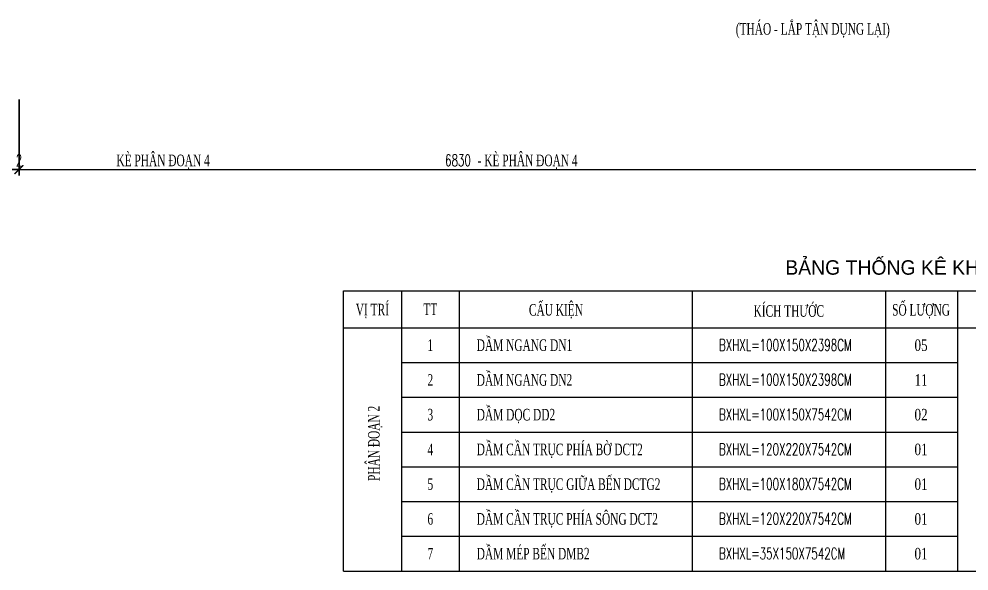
# Model space of a CAD drawing. Extents: x -64479 to 90650, y -38385 to 38270.
# Drawn here: x -40506 to -33952, y -7156 to -3344 of the extents above; entities that cross this region are included whole.
import ezdxf
from ezdxf.enums import TextEntityAlignment as Align

# ---------------------------------------------------------------- set-up
doc = ezdxf.new("R2010")
doc.units = 0
doc.header["$MEASUREMENT"] = 0
doc.layers.get('0').update_dxf_attribs({"linetype": 'CONTINUOUS'})
for name, color, linetype in [('BORDER', 2, 'CONTINUOUS'), ('Dam', 4, 'CONTINUOUS'), ('DIMENSION', 4, 'CONTINUOUS'), ('TEXT', 3, 'CONTINUOUS')]:
    doc.layers.add(name, color=color, linetype=linetype)
doc.styles.add('CMB-1', font='VHBLACK_0.TTF', dxfattribs={"width": 0.8})
doc.styles.add('DIM', font='romans.shx', dxfattribs={"width": 0.65})
doc.styles.add('THUONG', font='vntimeh.shx')
doc.styles.add('thuongphong', font='vnsimpleh.shx', dxfattribs={"width": 0.7})
doc.dimstyles.new('400.Ph', dxfattribs={"dimscale": 400, "dimtxt": 0.2, "dimasz": 0.15, "dimexe": 0.1, "dimexo": 0.1, "dimgap": 0.06, "dimtad": 1, "dimdec": 0, "dimzin": 0, "dimdsep": 46, "dimtxsty": 'DIM', "dimblk": 'ARCHTICK', "dimcen": 0.15, "dimdle": 0.1, "dimclrd": 256, "dimclre": 7, "dimclrt": 6, "dimadec": 0, "dimazin": 0, "dimtfac": 1, "dimtdec": 0, "dimtix": 1, "dimtmove": 0, "dimatfit": 3, "dimldrblk": 'ARCHTICK', "dimfxl": 1, "dimtolj": 1, "dimtzin": 0, "dimarcsym": 0})

# ---------------------------------------------------------------- blocks, each defined once
blk = doc.blocks.new('_ArchTick')
at = {"color": 0, "linetype": 'ByBlock', "const_width": 0.15}
blk.add_lwpolyline([(-0.5, -0.5), (0.5, 0.5)], dxfattribs=at)
blk = doc.blocks.new('*D81')
at = {"layer": 'DIMENSION', "color": 7, "lineweight": -2}
for p, q in [((-40505.1, -3899.4), (-40505.1, -4423.8)), ((-33675.1, -3899.4), (-33675.1, -4423.8))]:
    blk.add_line(p, q, dxfattribs=at)
at = {"layer": 'DIMENSION', "lineweight": -2}
blk.add_line((-40545.1, -4383.8), (-33635.1, -4383.8), dxfattribs=at)
at = {"layer": 'DIMENSION', "lineweight": -2, "xscale": 60, "yscale": 60, "zscale": 60, "rotation": 180}
blk.add_blockref('_ArchTick', (-40505.1, -4383.8), dxfattribs=at)
at = {"layer": 'DIMENSION', "lineweight": -2, "xscale": 60, "yscale": 60, "zscale": 60}
blk.add_blockref('_ArchTick', (-33675.1, -4383.8), dxfattribs=at)
at = {"layer": 'DIMENSION', "color": 6, "insert": (-37477.4, -4319.8), "char_height": 80, "attachment_point": 5, "style": 'DIM'}
blk.add_mtext('\\A1;6830', dxfattribs=at)
blk = doc.blocks.new('*D82')
at = {"layer": 'DIMENSION', "color": 7, "lineweight": -2}
for p, q in [((-40507.1, -3899.4), (-40507.1, -4423.8)), ((-40505.1, -3899.4), (-40505.1, -4423.8))]:
    blk.add_line(p, q, dxfattribs=at)
at = {"layer": 'DIMENSION', "lineweight": -2}
for p, q in [((-40507.1, -4383.8), (-40567.1, -4383.8)), ((-40507.1, -4383.8), (-40505.1, -4383.8)), ((-40505.1, -4383.8), (-40445.1, -4383.8))]:
    blk.add_line(p, q, dxfattribs=at)
at = {"layer": 'DIMENSION', "lineweight": -2, "xscale": 60, "yscale": 60, "zscale": 60}
blk.add_blockref('_ArchTick', (-40507.1, -4383.8), dxfattribs=at)
at = {"layer": 'DIMENSION', "lineweight": -2, "xscale": 60, "yscale": 60, "zscale": 60, "rotation": 180}
blk.add_blockref('_ArchTick', (-40505.1, -4383.8), dxfattribs=at)
at = {"layer": 'DIMENSION', "color": 6, "insert": (-40506.1, -4319.8), "char_height": 80, "attachment_point": 5, "style": 'DIM'}
blk.add_mtext('\\A1;2', dxfattribs=at)
blk = doc.blocks.new('*D83')
at = {"layer": 'DIMENSION', "color": 7, "lineweight": -2}
for p, q in [((-46787.1, -3899.4), (-46787.1, -4423.8)), ((-40507.1, -3899.4), (-40507.1, -4423.8))]:
    blk.add_line(p, q, dxfattribs=at)
at = {"layer": 'DIMENSION', "lineweight": -2}
blk.add_line((-46827.1, -4383.8), (-40467.1, -4383.8), dxfattribs=at)
at = {"layer": 'DIMENSION', "lineweight": -2, "xscale": 60, "yscale": 60, "zscale": 60, "rotation": 180}
blk.add_blockref('_ArchTick', (-46787.1, -4383.8), dxfattribs=at)
at = {"layer": 'DIMENSION', "lineweight": -2, "xscale": 60, "yscale": 60, "zscale": 60}
blk.add_blockref('_ArchTick', (-40507.1, -4383.8), dxfattribs=at)
at = {"layer": 'DIMENSION', "color": 6, "insert": (-44024, -4319.8), "char_height": 80, "attachment_point": 5, "style": 'DIM'}
blk.add_mtext('\\A1;6280', dxfattribs=at)

msp = doc.modelspace()

# ---------------------------------------------------------------- linework, layer by layer
at = {"layer": 'BORDER'}
for p, q in [((-38268.1, -7156.5), (-38268.1, -5220.5)), ((-38268.1, -5220.5), (-34028.1, -5220.5)), ((-38268.1, -7156.5), (-38268.1, -5220.5)), ((-34028.1, -7156.5), (-34028.1, -5220.5)), ((-34028.1, -5220.5), (-29788.1, -5220.5)), ((-38268.1, -5476.5), (-34028.1, -5476.5)), ((-34028.1, -5476.5), (-29788.1, -5476.5)), ((-38268.1, -7156.5), (-34028.1, -7156.5)), ((-34028.1, -7156.5), (-29788.1, -7156.5))]:
    msp.add_line(p, q, dxfattribs=at)
at = {"layer": 'Dam'}
for p, q in [((-37868.1, -5220.5), (-37868.1, -7156.5)), ((-37468.1, -5220.5), (-37468.1, -7156.5)), ((-35861.5, -5220.5), (-35861.5, -7156.5)), ((-34528.2, -5220.5), (-34528.2, -7156.5)), ((-37868.1, -5716.5), (-34028.1, -5716.5)), ((-37868.1, -5956.5), (-34028.1, -5956.5)), ((-37868.1, -6196.5), (-34028.1, -6196.5)), ((-37868.1, -6436.5), (-34028.1, -6436.5)), ((-37868.1, -6676.5), (-34028.1, -6676.5)), ((-37868.1, -6916.5), (-34028.1, -6916.5))]:
    msp.add_line(p, q, dxfattribs=at)

# ---------------------------------------------------------------- texts
at = {"layer": 'TEXT', "style": 'THUONG'}
for s, width, p in [('(th¸o - l¾p tËn dông l¹i)', 0.65, (-35029.4, -3410.8)), ('vÞ trÝ', 0.65, (-38068.1, -5348.5)), ('tt', 0.65, (-37668.1, -5348.5)), ('cÊu kiÖn', 0.65, (-36801.5, -5348.5)), ('kÝch th\xadíc', 0.65, (-35194.9, -5348.5)), ('sè l\xadîng', 0.65, (-34282.4, -5348.5)), ('1', 0.65, (-37668.1, -5596.5)), ('05', 0.75, (-34282.4, -5596.5)), ('2', 0.65, (-37668.1, -5836.5)), ('11', 0.75, (-34282.4, -5836.5)), ('3', 0.65, (-37668.1, -6076.5)), ('02', 0.75, (-34282.4, -6076.5)), ('4', 0.65, (-37668.1, -6316.5)), ('01', 0.75, (-34282.4, -6316.5)), ('5', 0.65, (-37668.1, -6556.5)), ('01', 0.75, (-34282.4, -6556.5)), ('6', 0.65, (-37668.1, -6796.5)), ('01', 0.75, (-34282.4, -6796.5)), ('7', 0.65, (-37668.1, -7036.5)), ('01', 0.75, (-34282.4, -7036.5))]:
    msp.add_text(s, height=80, dxfattribs=dict(at, width=width)).set_placement(p, align=Align.MIDDLE)
at = {"layer": 'TEXT', "width": 0.65}
for s, style, p in [('KÌ ph©n ®o¹n 4', 'THUONG', (-39834, -4360.3)), ('- KÌ ph©n ®o¹n 4', 'THUONG', (-37341.7, -4360.3)), ('bXhXl=100X150X2398cm ', 'thuongphong', (-35676.7, -5635.4)), ('bXhXl=100X150X2398cm ', 'thuongphong', (-35676.7, -5875.4)), ('bXhXl=100X150X7542cm ', 'thuongphong', (-35676.7, -6115.4)), ('bXhXl=120X220X7542cm ', 'thuongphong', (-35676.7, -6355.4)), ('bXhXl=100X180X7542cm ', 'thuongphong', (-35676.7, -6595.4)), ('bXhXl=120X220X7542cm ', 'thuongphong', (-35676.7, -6835.4)), ('bXhXl=35X150X7542cm ', 'thuongphong', (-35676.7, -7075.4))]:
    msp.add_text(s, height=80, dxfattribs=dict(at, style=style)).set_placement(p)
at = {"layer": 'TEXT', "color": 4, "style": 'CMB-1'}
msp.add_text('b¶ng thèng kª khèi l\xadîng dÇm', height=100, dxfattribs=at).set_placement((-34042.2, -5110), align=Align.CENTER)
at = {"layer": 'TEXT', "style": 'THUONG', "width": 0.65}
for s, p in [('DÇm ngang DN1 ', (-37348.1, -5596.5)), ('DÇm ngang DN2', (-37348.1, -5836.5)), ('DÇm däc DD2', (-37348.1, -6076.5)), ('dÇm cÇn trôc phÝa bê dct2', (-37348.1, -6316.5)), ('dÇm cÇn trôc gi÷a bÕn dctg2', (-37348.1, -6556.5)), ('dÇm cÇn trôc phÝa s«ng dct2', (-37348.1, -6796.5)), ('dÇm mÐp bÕn dmb2', (-37348.1, -7036.5))]:
    msp.add_text(s, height=80, dxfattribs=at).set_placement(p, align=Align.MIDDLE_LEFT)
msp.add_text('ph©n ®o¹n 2', height=80, rotation=90, dxfattribs=at).set_placement((-38058.4, -6274.8), align=Align.MIDDLE_CENTER)

# ---------------------------------------------------------------- dimensions: what is measured, and where the dimension line sits
at = {"layer": 'DIMENSION'}
for base, p1, p2, picture, middle in [((-40507.1, -4383.8), (-46787.1, -3859.4), (-40507.1, -3859.4), '*D83', (-44024, -4383.8)), ((-33675.1, -4383.8), (-40505.1, -3859.4), (-33675.1, -3859.4), '*D81', (-37477.4, -4383.8))]:
    dim = msp.add_linear_dim(base=base, p1=p1, p2=p2, dimstyle='400.Ph', override={"dimtmove": 1}, dxfattribs=at)
    dim.commit()
    dim.dimension.update_dxf_attribs({"geometry": picture, "text_midpoint": middle, "dimtype": 160})
dim = msp.add_linear_dim(base=(-40505.1, -4383.8), p1=(-40507.1, -3859.4), p2=(-40505.1, -3859.4), dimstyle='400.Ph', override={"dimtmove": 1}, dxfattribs=at)
dim.commit()
dim.dimension.update_dxf_attribs({"geometry": '*D82', "text_midpoint": (-40506.1, -4319.8)})

doc.saveas('drawing.dxf')
